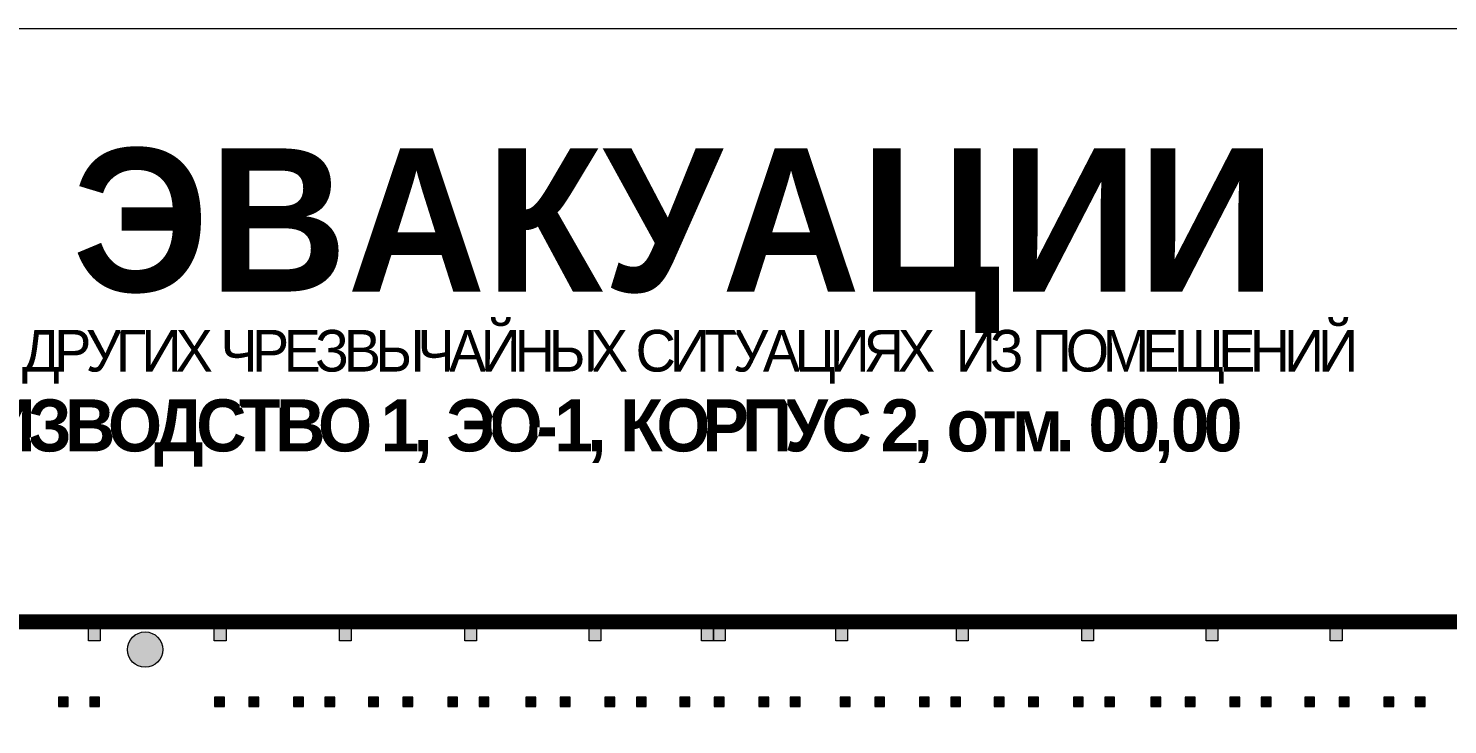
# Model space of a CAD drawing. Header units: millimetres. Extents: x 13810 to 67229, y 12374 to 21950.
# Drawn here: x 36829.4 to 37047.2, y 15625.7 to 15732.6 of the extents above; entities that cross this region are included whole.
import ezdxf

# ---------------------------------------------------------------- set-up
doc = ezdxf.new("R2010")
doc.units = ezdxf.units.MM
doc.styles.add('обычный', font='arial.ttf')

# ---------------------------------------------------------------- blocks, each defined once
blk = doc.blocks.new('A$C7B8C2D5B')
at = {"lineweight": 0}
h = blk.add_hatch(color=5, dxfattribs=at)
h.dxf.hatch_style = 1
h.paths.add_polyline_path([(1.4, -3.02, 1), (-2.11, -3.02, 1)])
at = {"color": 5, "lineweight": 0}
blk.add_circle((-0.36, -3.02), 1.75, dxfattribs=at)

msp = doc.modelspace()

# ---------------------------------------------------------------- hatches: boundary and pattern name
at = {"lineweight": 0}
h = msp.add_hatch(color=256, dxfattribs=at)
h.dxf.hatch_style = 1
h.paths.add_polyline_path([(36838.59, 15638.57), (36840.39, 15638.57), (36840.39, 15641.46), (36838.59, 15641.46)])
h = msp.add_hatch(color=256, dxfattribs=at)
h.dxf.hatch_style = 1
h.paths.add_polyline_path([(36857.89, 15638.57), (36859.69, 15638.57), (36859.69, 15641.46), (36857.89, 15641.46)])
h = msp.add_hatch(color=256, dxfattribs=at)
h.dxf.hatch_style = 1
h.paths.add_polyline_path([(36877.12, 15638.57), (36878.92, 15638.57), (36878.92, 15641.46), (36877.12, 15641.46)])
h = msp.add_hatch(color=256, dxfattribs=at)
h.dxf.hatch_style = 1
h.paths.add_polyline_path([(36896.35, 15638.57), (36898.15, 15638.57), (36898.15, 15641.46), (36896.35, 15641.46)])
h = msp.add_hatch(color=256, dxfattribs=at)
h.dxf.hatch_style = 1
h.paths.add_polyline_path([(36915.42, 15638.57), (36917.22, 15638.57), (36917.22, 15641.46), (36915.42, 15641.46)])
h = msp.add_hatch(color=256, dxfattribs=at)
h.dxf.hatch_style = 1
h.paths.add_polyline_path([(36932.69, 15638.57), (36934.49, 15638.57), (36934.49, 15641.46), (36932.69, 15641.46)])
h = msp.add_hatch(color=256, dxfattribs=at)
h.dxf.hatch_style = 1
h.paths.add_polyline_path([(36934.49, 15638.57), (36936.29, 15638.57), (36936.29, 15641.46), (36934.49, 15641.46)])
h = msp.add_hatch(color=256, dxfattribs=at)
h.dxf.hatch_style = 1
h.paths.add_polyline_path([(36953.28, 15638.57), (36955.08, 15638.57), (36955.08, 15641.46), (36953.28, 15641.46)])
h = msp.add_hatch(color=256, dxfattribs=at)
h.dxf.hatch_style = 1
h.paths.add_polyline_path([(36971.82, 15638.57), (36973.62, 15638.57), (36973.62, 15641.46), (36971.82, 15641.46)])
h = msp.add_hatch(color=256, dxfattribs=at)
h.dxf.hatch_style = 1
h.paths.add_polyline_path([(36991.06, 15638.57), (36992.86, 15638.57), (36992.86, 15641.46), (36991.06, 15641.46)])
h = msp.add_hatch(color=256, dxfattribs=at)
h.dxf.hatch_style = 1
h.paths.add_polyline_path([(37010.12, 15638.57), (37011.92, 15638.57), (37011.92, 15641.46), (37010.12, 15641.46)])
h = msp.add_hatch(color=256, dxfattribs=at)
h.dxf.hatch_style = 1
h.paths.add_polyline_path([(37029.19, 15638.57), (37030.99, 15638.57), (37030.99, 15641.46), (37029.19, 15641.46)])
h = msp.add_hatch(color=256, dxfattribs=at)
h.dxf.hatch_style = 1
h.paths.add_polyline_path([(36833.96, 15629.87), (36833.96, 15628.45), (36835.48, 15628.45), (36835.48, 15629.87)])
h = msp.add_hatch(color=256, dxfattribs=at)
h.dxf.hatch_style = 1
h.paths.add_polyline_path([(36838.78, 15629.87), (36838.78, 15628.45), (36840.29, 15628.45), (36840.29, 15629.87)])
h = msp.add_hatch(color=256, dxfattribs=at)
h.dxf.hatch_style = 1
h.paths.add_polyline_path([(36857.94, 15629.87), (36857.94, 15628.45), (36859.45, 15628.45), (36859.45, 15629.87)])
h = msp.add_hatch(color=256, dxfattribs=at)
h.dxf.hatch_style = 1
h.paths.add_polyline_path([(36863.21, 15629.87), (36863.21, 15628.45), (36864.73, 15628.45), (36864.73, 15629.87)])
h = msp.add_hatch(color=256, dxfattribs=at)
h.dxf.hatch_style = 1
h.paths.add_polyline_path([(36870.07, 15629.87), (36870.07, 15628.45), (36871.59, 15628.45), (36871.59, 15629.87)])
h = msp.add_hatch(color=256, dxfattribs=at)
h.dxf.hatch_style = 1
h.paths.add_polyline_path([(36874.88, 15629.87), (36874.88, 15628.45), (36876.4, 15628.45), (36876.4, 15629.87)])
h = msp.add_hatch(color=256, dxfattribs=at)
h.dxf.hatch_style = 1
h.paths.add_polyline_path([(36881.57, 15629.87), (36881.57, 15628.45), (36883.09, 15628.45), (36883.09, 15629.87)])
h = msp.add_hatch(color=256, dxfattribs=at)
h.dxf.hatch_style = 1
h.paths.add_polyline_path([(36886.85, 15629.87), (36886.85, 15628.45), (36888.36, 15628.45), (36888.36, 15629.87)])
h = msp.add_hatch(color=256, dxfattribs=at)
h.dxf.hatch_style = 1
h.paths.add_polyline_path([(36893.71, 15629.87), (36893.71, 15628.45), (36895.22, 15628.45), (36895.22, 15629.87)])
h = msp.add_hatch(color=256, dxfattribs=at)
h.dxf.hatch_style = 1
h.paths.add_polyline_path([(36898.52, 15629.87), (36898.52, 15628.45), (36900.04, 15628.45), (36900.04, 15629.87)])
h = msp.add_hatch(color=256, dxfattribs=at)
h.dxf.hatch_style = 1
h.paths.add_polyline_path([(36905.72, 15629.87), (36905.72, 15628.45), (36907.24, 15628.45), (36907.24, 15629.87)])
h = msp.add_hatch(color=256, dxfattribs=at)
h.dxf.hatch_style = 1
h.paths.add_polyline_path([(36910.99, 15629.87), (36910.99, 15628.45), (36912.51, 15628.45), (36912.51, 15629.87)])
h = msp.add_hatch(color=256, dxfattribs=at)
h.dxf.hatch_style = 1
h.paths.add_polyline_path([(36917.85, 15629.87), (36917.85, 15628.45), (36919.37, 15628.45), (36919.37, 15629.87)])
h = msp.add_hatch(color=256, dxfattribs=at)
h.dxf.hatch_style = 1
h.paths.add_polyline_path([(36922.67, 15629.87), (36922.67, 15628.45), (36924.18, 15628.45), (36924.18, 15629.87)])
h = msp.add_hatch(color=256, dxfattribs=at)
h.dxf.hatch_style = 1
h.paths.add_polyline_path([(36929.36, 15629.87), (36929.36, 15628.45), (36930.87, 15628.45), (36930.87, 15629.87)])
h = msp.add_hatch(color=256, dxfattribs=at)
h.dxf.hatch_style = 1
h.paths.add_polyline_path([(36934.63, 15629.87), (36934.63, 15628.45), (36936.15, 15628.45), (36936.15, 15629.87)])
h = msp.add_hatch(color=256, dxfattribs=at)
h.dxf.hatch_style = 1
h.paths.add_polyline_path([(36941.49, 15629.87), (36941.49, 15628.45), (36943.01, 15628.45), (36943.01, 15629.87)])
h = msp.add_hatch(color=256, dxfattribs=at)
h.dxf.hatch_style = 1
h.paths.add_polyline_path([(36946.3, 15629.87), (36946.3, 15628.45), (36947.82, 15628.45), (36947.82, 15629.87)])
h = msp.add_hatch(color=256, dxfattribs=at)
h.dxf.hatch_style = 1
h.paths.add_polyline_path([(36953.98, 15629.87), (36953.98, 15628.45), (36955.5, 15628.45), (36955.5, 15629.87)])
h = msp.add_hatch(color=256, dxfattribs=at)
h.dxf.hatch_style = 1
h.paths.add_polyline_path([(36959.26, 15629.87), (36959.26, 15628.45), (36960.77, 15628.45), (36960.77, 15629.87)])
h = msp.add_hatch(color=256, dxfattribs=at)
h.dxf.hatch_style = 1
h.paths.add_polyline_path([(36966.12, 15629.87), (36966.12, 15628.45), (36967.63, 15628.45), (36967.63, 15629.87)])
h = msp.add_hatch(color=256, dxfattribs=at)
h.dxf.hatch_style = 1
h.paths.add_polyline_path([(36970.93, 15629.87), (36970.93, 15628.45), (36972.45, 15628.45), (36972.45, 15629.87)])
h = msp.add_hatch(color=256, dxfattribs=at)
h.dxf.hatch_style = 1
h.paths.add_polyline_path([(36977.62, 15629.87), (36977.62, 15628.45), (36979.13, 15628.45), (36979.13, 15629.87)])
h = msp.add_hatch(color=256, dxfattribs=at)
h.dxf.hatch_style = 1
h.paths.add_polyline_path([(36982.89, 15629.87), (36982.89, 15628.45), (36984.41, 15628.45), (36984.41, 15629.87)])
h = msp.add_hatch(color=256, dxfattribs=at)
h.dxf.hatch_style = 1
h.paths.add_polyline_path([(36989.75, 15629.87), (36989.75, 15628.45), (36991.27, 15628.45), (36991.27, 15629.87)])
h = msp.add_hatch(color=256, dxfattribs=at)
h.dxf.hatch_style = 1
h.paths.add_polyline_path([(36994.56, 15629.87), (36994.56, 15628.45), (36996.08, 15628.45), (36996.08, 15629.87)])
h = msp.add_hatch(color=256, dxfattribs=at)
h.dxf.hatch_style = 1
h.paths.add_polyline_path([(37001.64, 15629.87), (37001.64, 15628.45), (37003.16, 15628.45), (37003.16, 15629.87)])
h = msp.add_hatch(color=256, dxfattribs=at)
h.dxf.hatch_style = 1
h.paths.add_polyline_path([(37006.92, 15629.87), (37006.92, 15628.45), (37008.43, 15628.45), (37008.43, 15629.87)])
h = msp.add_hatch(color=256, dxfattribs=at)
h.dxf.hatch_style = 1
h.paths.add_polyline_path([(37013.78, 15629.87), (37013.78, 15628.45), (37015.29, 15628.45), (37015.29, 15629.87)])
h = msp.add_hatch(color=256, dxfattribs=at)
h.dxf.hatch_style = 1
h.paths.add_polyline_path([(37018.59, 15629.87), (37018.59, 15628.45), (37020.11, 15628.45), (37020.11, 15629.87)])
h = msp.add_hatch(color=256, dxfattribs=at)
h.dxf.hatch_style = 1
h.paths.add_polyline_path([(37025.28, 15629.87), (37025.28, 15628.45), (37026.79, 15628.45), (37026.79, 15629.87)])
h = msp.add_hatch(color=256, dxfattribs=at)
h.dxf.hatch_style = 1
h.paths.add_polyline_path([(37030.55, 15629.87), (37030.55, 15628.45), (37032.07, 15628.45), (37032.07, 15629.87)])
h = msp.add_hatch(color=256, dxfattribs=at)
h.dxf.hatch_style = 1
h.paths.add_polyline_path([(37037.41, 15629.87), (37037.41, 15628.45), (37038.93, 15628.45), (37038.93, 15629.87)])
h = msp.add_hatch(color=256, dxfattribs=at)
h.dxf.hatch_style = 1
h.paths.add_polyline_path([(37042.22, 15629.87), (37042.22, 15628.45), (37043.74, 15628.45), (37043.74, 15629.87)])

# ---------------------------------------------------------------- linework, layer by layer
at = {"color": 126, "lineweight": 0, "true_color": 0x008754}
msp.add_lwpolyline([(36585.05, 15732.64), (37185.05, 15732.64), (37185.05, 15337.64), (36585.05, 15337.64)], close=True, dxfattribs=at)
msp.add_lwpolyline([(36585.05, 15732.64), (37185.05, 15732.64), (37185.05, 15337.64), (36585.05, 15337.64)], close=True, dxfattribs=at)
msp.add_lwpolyline([(36585.05, 15732.64), (37185.05, 15732.64), (37185.05, 15337.64), (36585.05, 15337.64)], close=True, dxfattribs=at)
msp.add_lwpolyline([(36585.05, 15732.64), (37185.05, 15732.64), (37185.05, 15337.64), (36585.05, 15337.64)], close=True, dxfattribs=at)
at = {"lineweight": 0, "const_width": 2.29}
msp.add_lwpolyline([(37057.01, 15641.46), (36614.76, 15641.46)], dxfattribs=at)
at = {"lineweight": 0}
for points in [[(36838.59, 15641.46), (36840.39, 15641.46), (36840.39, 15638.57), (36838.59, 15638.57), (36838.59, 15641.46)], [(36857.89, 15641.46), (36859.69, 15641.46), (36859.69, 15638.57), (36857.89, 15638.57), (36857.89, 15641.46)], [(36877.12, 15641.46), (36878.92, 15641.46), (36878.92, 15638.57), (36877.12, 15638.57), (36877.12, 15641.46)], [(36896.35, 15641.46), (36898.15, 15641.46), (36898.15, 15638.57), (36896.35, 15638.57), (36896.35, 15641.46)], [(36915.42, 15641.46), (36917.22, 15641.46), (36917.22, 15638.57), (36915.42, 15638.57), (36915.42, 15641.46)], [(36932.69, 15641.46), (36934.49, 15641.46), (36934.49, 15638.57), (36932.69, 15638.57), (36932.69, 15641.46)], [(36934.49, 15641.46), (36936.29, 15641.46), (36936.29, 15638.57), (36934.49, 15638.57), (36934.49, 15641.46)], [(36953.28, 15641.46), (36955.08, 15641.46), (36955.08, 15638.57), (36953.28, 15638.57), (36953.28, 15641.46)], [(36971.82, 15641.46), (36973.62, 15641.46), (36973.62, 15638.57), (36971.82, 15638.57), (36971.82, 15641.46)], [(36991.06, 15641.46), (36992.86, 15641.46), (36992.86, 15638.57), (36991.06, 15638.57), (36991.06, 15641.46)], [(37010.12, 15641.46), (37011.92, 15641.46), (37011.92, 15638.57), (37010.12, 15638.57), (37010.12, 15641.46)], [(37029.19, 15641.46), (37030.99, 15641.46), (37030.99, 15638.57), (37029.19, 15638.57), (37029.19, 15641.46)], [(36835.48, 15629.87), (36833.96, 15629.87), (36833.96, 15628.45), (36835.48, 15628.45), (36835.48, 15629.87)], [(36840.29, 15629.87), (36838.78, 15629.87), (36838.78, 15628.45), (36840.29, 15628.45), (36840.29, 15629.87)], [(36859.45, 15629.87), (36857.94, 15629.87), (36857.94, 15628.45), (36859.45, 15628.45), (36859.45, 15629.87)], [(36864.73, 15629.87), (36863.21, 15629.87), (36863.21, 15628.45), (36864.73, 15628.45), (36864.73, 15629.87)], [(36871.59, 15629.87), (36870.07, 15629.87), (36870.07, 15628.45), (36871.59, 15628.45), (36871.59, 15629.87)], [(36876.4, 15629.87), (36874.88, 15629.87), (36874.88, 15628.45), (36876.4, 15628.45), (36876.4, 15629.87)], [(36883.09, 15629.87), (36881.57, 15629.87), (36881.57, 15628.45), (36883.09, 15628.45), (36883.09, 15629.87)], [(36888.36, 15629.87), (36886.85, 15629.87), (36886.85, 15628.45), (36888.36, 15628.45), (36888.36, 15629.87)], [(36895.22, 15629.87), (36893.71, 15629.87), (36893.71, 15628.45), (36895.22, 15628.45), (36895.22, 15629.87)], [(36900.04, 15629.87), (36898.52, 15629.87), (36898.52, 15628.45), (36900.04, 15628.45), (36900.04, 15629.87)], [(36907.24, 15629.87), (36905.72, 15629.87), (36905.72, 15628.45), (36907.24, 15628.45), (36907.24, 15629.87)], [(36912.51, 15629.87), (36910.99, 15629.87), (36910.99, 15628.45), (36912.51, 15628.45), (36912.51, 15629.87)], [(36919.37, 15629.87), (36917.85, 15629.87), (36917.85, 15628.45), (36919.37, 15628.45), (36919.37, 15629.87)], [(36924.18, 15629.87), (36922.67, 15629.87), (36922.67, 15628.45), (36924.18, 15628.45), (36924.18, 15629.87)], [(36930.87, 15629.87), (36929.36, 15629.87), (36929.36, 15628.45), (36930.87, 15628.45), (36930.87, 15629.87)], [(36936.15, 15629.87), (36934.63, 15629.87), (36934.63, 15628.45), (36936.15, 15628.45), (36936.15, 15629.87)], [(36943.01, 15629.87), (36941.49, 15629.87), (36941.49, 15628.45), (36943.01, 15628.45), (36943.01, 15629.87)], [(36947.82, 15629.87), (36946.3, 15629.87), (36946.3, 15628.45), (36947.82, 15628.45), (36947.82, 15629.87)], [(36955.5, 15629.87), (36953.98, 15629.87), (36953.98, 15628.45), (36955.5, 15628.45), (36955.5, 15629.87)], [(36960.77, 15629.87), (36959.26, 15629.87), (36959.26, 15628.45), (36960.77, 15628.45), (36960.77, 15629.87)], [(36967.63, 15629.87), (36966.12, 15629.87), (36966.12, 15628.45), (36967.63, 15628.45), (36967.63, 15629.87)], [(36972.45, 15629.87), (36970.93, 15629.87), (36970.93, 15628.45), (36972.45, 15628.45), (36972.45, 15629.87)], [(36979.13, 15629.87), (36977.62, 15629.87), (36977.62, 15628.45), (36979.13, 15628.45), (36979.13, 15629.87)], [(36984.41, 15629.87), (36982.89, 15629.87), (36982.89, 15628.45), (36984.41, 15628.45), (36984.41, 15629.87)], [(36991.27, 15629.87), (36989.75, 15629.87), (36989.75, 15628.45), (36991.27, 15628.45), (36991.27, 15629.87)], [(36996.08, 15629.87), (36994.56, 15629.87), (36994.56, 15628.45), (36996.08, 15628.45), (36996.08, 15629.87)], [(37003.16, 15629.87), (37001.64, 15629.87), (37001.64, 15628.45), (37003.16, 15628.45), (37003.16, 15629.87)], [(37008.43, 15629.87), (37006.92, 15629.87), (37006.92, 15628.45), (37008.43, 15628.45), (37008.43, 15629.87)], [(37015.29, 15629.87), (37013.78, 15629.87), (37013.78, 15628.45), (37015.29, 15628.45), (37015.29, 15629.87)], [(37020.11, 15629.87), (37018.59, 15629.87), (37018.59, 15628.45), (37020.11, 15628.45), (37020.11, 15629.87)], [(37026.79, 15629.87), (37025.28, 15629.87), (37025.28, 15628.45), (37026.79, 15628.45), (37026.79, 15629.87)], [(37032.07, 15629.87), (37030.55, 15629.87), (37030.55, 15628.45), (37032.07, 15628.45), (37032.07, 15629.87)], [(37038.93, 15629.87), (37037.41, 15629.87), (37037.41, 15628.45), (37038.93, 15628.45), (37038.93, 15629.87)], [(37043.74, 15629.87), (37042.22, 15629.87), (37042.22, 15628.45), (37043.74, 15628.45), (37043.74, 15629.87)]]:
    msp.add_lwpolyline(points, dxfattribs=at)

# ---------------------------------------------------------------- block references
at = {"xscale": 1.552064515015483, "yscale": 1.552064515015483, "zscale": 1.552064515015483, "rotation": 180}
msp.add_blockref('A$C7B8C2D5B', (36846.71, 15632.51), dxfattribs=at)

# ---------------------------------------------------------------- texts
at = {"lineweight": 0, "insert": (36743.67, 15714.2), "char_height": 22, "width": 493.8901, "attachment_point": 1, "style": 'обычный'}
msp.add_mtext('{\\fProxima Nova Rg|b1|i0|c204|p2;ПЛАН ЭВАКУАЦИИ}', dxfattribs=at)
at = {"color": 0, "lineweight": 0, "insert": (36895.07, 15686.49), "char_height": 8, "width": 449.2158, "attachment_point": 5, "style": 'обычный'}
msp.add_mtext('{\\fArial Black|b1|i0|c204|p34;\\H2x;\\T0.85;  \\fArial Narrow|b0|i0|c204|p34;\\H0.8x;\\W0.9;\\P\\fProxima Nova Rg|b0|i0|c204|p2;\\H0.5x;\\W1;\\C256;ПРИ ПОЖАРЕ  ИЛИ ДРУГИХ ЧРЕЗВЫЧАЙНЫХ СИТУАЦИЯХ  ИЗ ПОМЕЩЕНИЙ \\fProxima Nova Rg|b1|i0|c204|p2;\\H1.25x;\\PЦЭН : ПРОИЗВОДСТВО 1, ЭО-1, КОРПУС 2, отм. 00,00}', dxfattribs=at)

doc.saveas('drawing.dxf')
